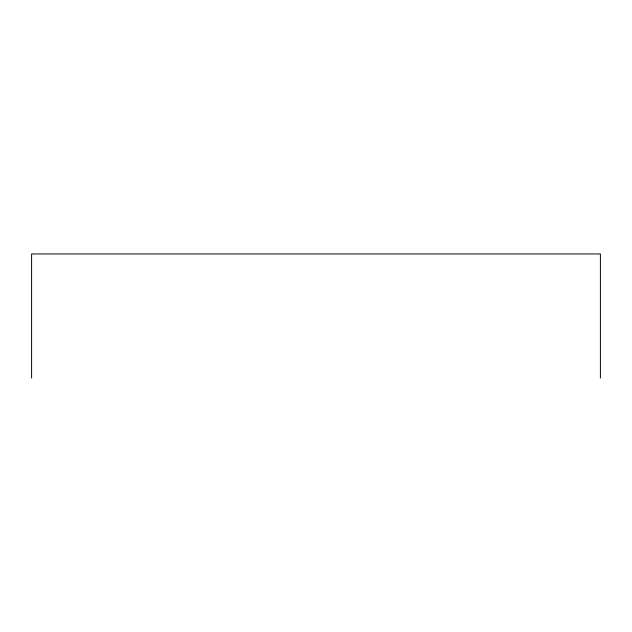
<?xml version="1.0" encoding="UTF-8"?>
<svg xmlns="http://www.w3.org/2000/svg" width="632" height="632" viewBox="0 0 632 632"><rect width="100%" height="100%" fill="white"/><g stroke="black" fill="none" stroke-linecap="round" stroke-linejoin="round"><path stroke-width="0.95" d="M600.4 378.047L600.4 253.953L31.6 253.953L31.6 378.047"/></g></svg>
